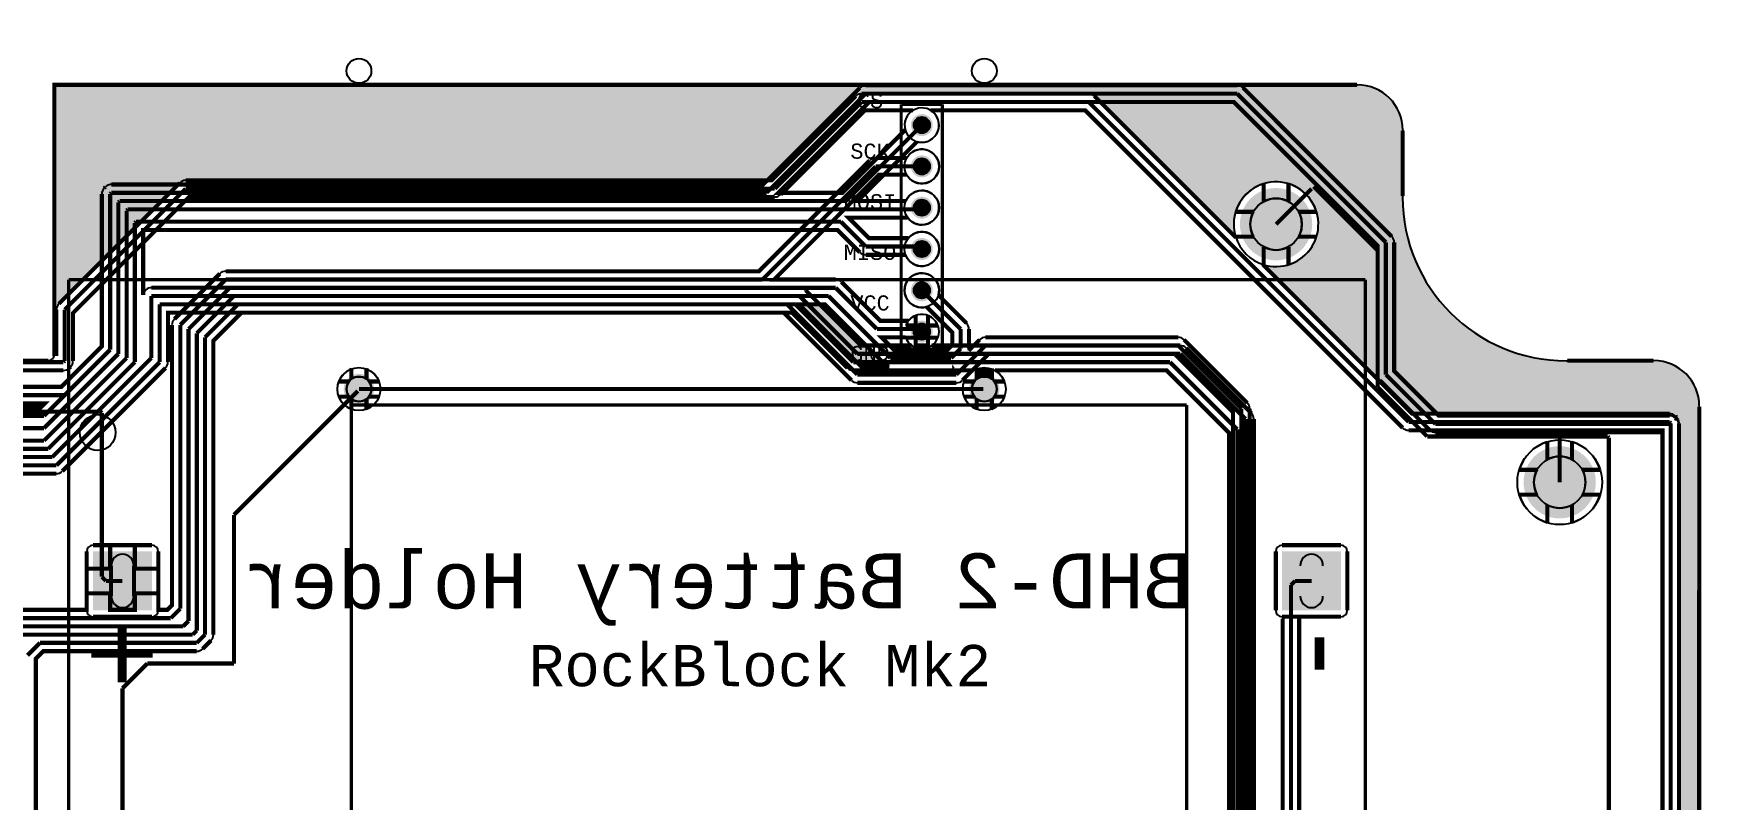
# Model space of a CAD drawing. Extents: x -3564 to 3564, y -2067 to 2176.
# Drawn here: x -486 to 3564, y 321 to 2176 of the extents above; entities that cross this region are included whole.
import ezdxf
from ezdxf.enums import TextEntityAlignment as Align

# ---------------------------------------------------------------- set-up
doc = ezdxf.new("R2010")
doc.units = 0
for name, color, linetype in [('BOARD_OUTLINE', 2, 'CONTINUOUS'), ('COPPER_BOTTOM', 1, 'CONTINUOUS'), ('COPPER_TOP', 3, 'CONTINUOUS'), ('DRILL', 255, 'CONTINUOUS'), ('SILKSCREEN_BOTTOM', 6, 'CONTINUOUS'), ('SILKSCREEN_TOP', 4, 'CONTINUOUS')]:
    doc.layers.add(name, color=color, linetype=linetype)
doc.styles.add('MONOTxtStyle', font='monotxt')
doc.styles.add('MONOTxtStyle_M', font='monotxt')

msp = doc.modelspace()

# ---------------------------------------------------------------- hatches: boundary and pattern name
at = {"layer": 'COPPER_BOTTOM'}
h = msp.add_hatch(color=256, dxfattribs=at)
edge = h.paths.add_edge_path()
edge.add_arc((1666, 1954), 26.685039, 0, 360)
edge = h.paths.add_edge_path()
edge.add_arc((1666, 1954), 19.685039, 0, 360)
h = msp.add_hatch(color=256, dxfattribs=at)
edge = h.paths.add_edge_path()
edge.add_arc((1666, 1854), 26.685039, 0, 360)
edge = h.paths.add_edge_path()
edge.add_arc((1666, 1854), 19.685039, 0, 360)
h = msp.add_hatch(color=256, dxfattribs=at)
edge = h.paths.add_edge_path()
edge.add_arc((2524, 1714), 87.5, 0, 360)
edge = h.paths.add_edge_path()
edge.add_arc((2524, 1714), 62.5, 0, 360)
h = msp.add_hatch(color=256, dxfattribs=at)
edge = h.paths.add_edge_path()
edge.add_arc((1666, 1754), 26.685039, 0, 360)
edge = h.paths.add_edge_path()
edge.add_arc((1666, 1754), 19.685039, 0, 360)
h = msp.add_hatch(color=256, dxfattribs=at)
edge = h.paths.add_edge_path()
edge.add_arc((1666, 1654), 26.685039, 0, 360)
edge = h.paths.add_edge_path()
edge.add_arc((1666, 1654), 19.685039, 0, 360)
h = msp.add_hatch(color=256, dxfattribs=at)
edge = h.paths.add_edge_path()
edge.add_arc((1666, 1554), 26.685039, 0, 360)
edge = h.paths.add_edge_path()
edge.add_arc((1666, 1554), 19.685039, 0, 360)
h = msp.add_hatch(color=256, dxfattribs=at)
edge = h.paths.add_edge_path()
edge.add_arc((1666, 1454), 26.685039, 0, 360)
edge = h.paths.add_edge_path()
edge.add_arc((1666, 1454), 19.685039, 0, 360)
h = msp.add_hatch(color=256, dxfattribs=at)
edge = h.paths.add_edge_path()
edge.add_arc((302.7, 1314.75), 37, 0, 360)
edge = h.paths.add_edge_path()
edge.add_arc((302.7, 1314.75), 30, 0, 360)
h = msp.add_hatch(color=256, dxfattribs=at)
edge = h.paths.add_edge_path()
edge.add_arc((1817.3, 1314.75), 37, 0, 360)
edge = h.paths.add_edge_path()
edge.add_arc((1817.3, 1314.75), 30, 0, 360)
h = msp.add_hatch(color=1, dxfattribs=at)
edge = h.paths.add_edge_path()
edge.add_line((1835.739685, 1338.413855), (1835.739685, 1359.903268))
edge.add_line((1835.739685, 1359.903268), (1798.860315, 1359.903268))
edge.add_line((1798.860315, 1359.903268), (1798.860315, 1338.413855))
edge.add_arc((1817.3, 1314.75), 30, 52.073059, 127.926941, ccw=False)
h = msp.add_hatch(color=256, dxfattribs=at)
edge = h.paths.add_edge_path()
edge.add_arc((3211, 1089), 87.5, 0, 360)
edge = h.paths.add_edge_path()
edge.add_arc((3211, 1089), 62.5, 0, 360)
h = msp.add_hatch(color=256, dxfattribs=at)
h.paths.add_polyline_path([(-198.5, 778.5), (-341.5, 778.5), (-341.5, 921.5), (-198.5, 921.5)])
edge = h.paths.add_edge_path()
edge.add_arc((-270, 850), 27.5, 0, 360)
h = msp.add_hatch(color=256, dxfattribs=at)
h.paths.add_polyline_path([(2538.5, 921.5), (2681.5, 921.5), (2681.5, 778.5), (2538.5, 778.5)])
edge = h.paths.add_edge_path()
edge.add_arc((2610, 850), 27.5, 0, 360)
at = {"layer": 'COPPER_TOP'}
h = msp.add_hatch(color=3, dxfattribs=at)
edge = h.paths.add_edge_path()
edge.add_line((-131.305429, 1814.186863), (-247.84976, 1697.642531))
edge.add_line((-247.84976, 1697.642531), (-247.849784, 1697.642508))
edge.add_line((-247.849784, 1697.642508), (-424.186863, 1521.305429))
edge.add_arc((-410, 1507.07126), 20.096732, 134.904632, 180)
edge.add_line((-430.096732, 1507.07126), (-430.096732, 1400.096732))
edge.add_line((-430.096732, 1400.096732), (-434.927441, 1400.096732))
edge.add_line((-434.927441, 1400.096732), (-434.927441, 2051.693504))
edge.add_line((-434.927441, 2051.693504), (2719.689889, 2051.693504))
edge.add_arc((2720.873701, 2066.766063), 15.118976, 265.509159, 270)
edge.add_arc((2720.873701, 1941.766063), 109.881024, 0, 90, ccw=False)
edge.add_arc((2845.873701, 1941.766063), 15.118976, 180, 184.487028)
edge.add_line((2830.801063, 1940.583254), (2830.801063, 1782.372513))
edge.add_arc((2845.873661, 1779.402638), 15.362402, 168.853341, 180)
edge.add_arc((3226.607598, 1779.402638), 396.096339, 180, 270)
edge.add_arc((3226.607598, 1398.668701), 15.362402, 270, 281.148178)
edge.add_line((3229.577873, 1383.596181), (3438.08175, 1383.596181))
edge.add_arc((3439.266063, 1398.668701), 15.118976, 265.507254, 270)
edge.add_arc((3439.266063, 1273.668701), 109.881024, 0, 90, ccw=False)
edge.add_arc((3564.266063, 1273.668701), 15.118976, 180, 184.456752)
edge.add_line((3549.192802, 1272.493857), (3548.927404, 800.008464))
edge.add_arc((3563.999961, 799.999998), 15.072559, 179.967817, 180.13094)
edge.add_line((3548.927441, 799.965552), (3548.927441, 15.072559))
edge.add_line((3548.927441, 15.072559), (2896, 15.072559))
edge.add_arc((2896, 0), 15.072559, 90, 180)
edge.add_line((2880.927441, 0), (2880.927441, -789.57873))
edge.add_line((2880.927441, -789.57873), (2868.632165, -777.2846))
edge.add_line((2868.632165, -777.2846), (2868.632165, -468.32435))
edge.add_line((2868.632165, -468.32435), (2872.717004, -464.239559))
edge.add_arc((2858.535551, -450), 20.096732, 314.882861, 338.106647)
edge.add_arc((2860, -447.07126), 20.096732, 328.760786, 0)
edge.add_line((2880.096732, -447.07126), (2880.096732, 48.746831))
edge.add_line((2880.096732, 48.746831), (2901.253068, 69.903268))
edge.add_line((2901.253068, 69.903268), (3020, 69.903268))
edge.add_arc((3020, 90), 20.096732, 270, 274.178847)
edge.add_arc((3022.928898, 90), 20.096732, 265.821153, 270)
edge.add_line((3022.928898, 69.903268), (3477.047441, 69.903268))
edge.add_arc((3477.071049, 89.999986), 20.096732, 269.932692, 284.59993)
edge.add_arc((3477.071102, 90), 20.096732, 284.599773, 315.095368)
edge.add_line((3491.305271, 75.813137), (3494.186863, 78.694729))
edge.add_arc((3480, 92.928898), 20.096732, 314.904632, 0)
edge.add_line((3500.096732, 92.928898), (3500.096732, 1232.071102))
edge.add_arc((3480, 1232.071102), 20.096732, 0, 45.095368)
edge.add_line((3494.186863, 1246.305271), (3491.305271, 1249.186863))
edge.add_arc((3477.071102, 1235), 20.096732, 44.904632, 90)
edge.add_line((3477.071102, 1255.096732), (2853.3243, 1255.096732))
edge.add_line((2853.3243, 1255.096732), (2491.698172, 1616.72286))
edge.add_arc((2524, 1714), 102.5, 251.630747, 198.369253)
edge.add_line((2426.72286, 1681.698172), (2410.778524, 1697.642508))
edge.add_line((2410.778524, 1697.642508), (2410.7785, 1697.642531))
edge.add_line((2410.7785, 1697.642531), (2089.906311, 2018.514721))
edge.add_line((2089.906311, 2018.514721), (2089.906287, 2018.514745))
edge.add_line((2089.906287, 2018.514745), (2084.234169, 2024.186863))
edge.add_arc((2070, 2010), 20.096732, 44.904632, 89.504336)
edge.add_arc((2069.99996, 2010), 20.096732, 89.504223, 90.010595)
edge.add_line((2069.996244, 2030.096732), (1520, 2030.096732))
edge.add_arc((1520, 2010), 20.096732, 90, 106.043852)
edge.add_arc((1519.999945, 2009.999984), 20.096732, 106.043688, 135)
edge.add_line((1505.789409, 2024.21052), (1301.675622, 1820.096732))
edge.add_line((1301.675622, 1820.096732), (-117.07126, 1820.096732))
edge.add_arc((-117.07126, 1800), 20.096732, 90, 135.095368)
h = msp.add_hatch(color=256, dxfattribs=at)
edge = h.paths.add_edge_path()
edge.add_arc((1666, 1954), 26.685039, 0, 360)
edge = h.paths.add_edge_path()
edge.add_arc((1666, 1954), 19.685039, 0, 360)
h = msp.add_hatch(color=256, dxfattribs=at)
edge = h.paths.add_edge_path()
edge.add_arc((1666, 1854), 26.685039, 0, 360)
edge = h.paths.add_edge_path()
edge.add_arc((1666, 1854), 19.685039, 0, 360)
h = msp.add_hatch(color=256, dxfattribs=at)
edge = h.paths.add_edge_path()
edge.add_arc((2524, 1714), 87.5, 0, 360)
edge = h.paths.add_edge_path()
edge.add_arc((2524, 1714), 62.5, 0, 360)
h = msp.add_hatch(color=256, dxfattribs=at)
edge = h.paths.add_edge_path()
edge.add_arc((1666, 1754), 26.685039, 0, 360)
edge = h.paths.add_edge_path()
edge.add_arc((1666, 1754), 19.685039, 0, 360)
h = msp.add_hatch(color=256, dxfattribs=at)
edge = h.paths.add_edge_path()
edge.add_arc((1666, 1654), 26.685039, 0, 360)
edge = h.paths.add_edge_path()
edge.add_arc((1666, 1654), 19.685039, 0, 360)
h = msp.add_hatch(color=256, dxfattribs=at)
edge = h.paths.add_edge_path()
edge.add_arc((1666, 1554), 26.685039, 0, 360)
edge = h.paths.add_edge_path()
edge.add_arc((1666, 1554), 19.685039, 0, 360)
h = msp.add_hatch(color=3, dxfattribs=at)
edge = h.paths.add_edge_path()
edge.add_arc((1589.999965, 1389.999995), 20.096732, 225, 262.043359, ccw=False)
edge.add_line((1575.78943, 1375.78946), (1431.675622, 1519.903268))
edge.add_line((1431.675622, 1519.903268), (1368.517764, 1519.903268))
edge.add_line((1368.517764, 1519.903268), (1518.3243, 1370.096732))
edge.add_line((1518.3243, 1370.096732), (1587.218102, 1370.096732))
h = msp.add_hatch(color=256, dxfattribs=at)
edge = h.paths.add_edge_path()
edge.add_arc((1666, 1454), 26.685039, 0, 360)
edge = h.paths.add_edge_path()
edge.add_arc((1666, 1454), 19.685039, 0, 360)
h = msp.add_hatch(color=256, dxfattribs=at)
edge = h.paths.add_edge_path()
edge.add_arc((302.7, 1314.75), 37, 0, 360)
edge = h.paths.add_edge_path()
edge.add_arc((302.7, 1314.75), 30, 0, 360)
h = msp.add_hatch(color=3, dxfattribs=at)
edge = h.paths.add_edge_path()
edge.add_arc((1737.071102, 1390), 20.096732, 277.956547, 284.576999, ccw=False)
edge.add_line((1739.852933, 1370.096732), (1741.675622, 1370.096732))
edge.add_line((1741.675622, 1370.096732), (1742.129065, 1370.550176))
h = msp.add_hatch(color=256, dxfattribs=at)
edge = h.paths.add_edge_path()
edge.add_arc((1817.3, 1314.75), 37, 0, 360)
edge = h.paths.add_edge_path()
edge.add_arc((1817.3, 1314.75), 30, 0, 360)
h = msp.add_hatch(color=256, dxfattribs=at)
edge = h.paths.add_edge_path()
edge.add_arc((3211, 1089), 87.5, 0, 360)
edge = h.paths.add_edge_path()
edge.add_arc((3211, 1089), 62.5, 0, 360)
h = msp.add_hatch(color=256, dxfattribs=at)
h.paths.add_polyline_path([(-198.5, 778.5), (-341.5, 778.5), (-341.5, 921.5), (-198.5, 921.5)])
edge = h.paths.add_edge_path()
edge.add_arc((-270, 850), 27.5, 0, 360)
h = msp.add_hatch(color=256, dxfattribs=at)
h.paths.add_polyline_path([(2538.5, 921.5), (2681.5, 921.5), (2681.5, 778.5), (2538.5, 778.5)])
edge = h.paths.add_edge_path()
edge.add_arc((2610, 850), 27.5, 0, 360)
at = {"layer": 'DRILL'}
h = msp.add_hatch(color=255, dxfattribs=at)
edge = h.paths.add_edge_path()
edge.add_arc((1666, 1954), 19.685039, 0, 360)
h = msp.add_hatch(color=255, dxfattribs=at)
edge = h.paths.add_edge_path()
edge.add_arc((1666, 1854), 19.685039, 0, 360)
h = msp.add_hatch(color=255, dxfattribs=at)
edge = h.paths.add_edge_path()
edge.add_arc((1666, 1754), 19.685039, 0, 360)
h = msp.add_hatch(color=255, dxfattribs=at)
edge = h.paths.add_edge_path()
edge.add_arc((2524, 1714), 62.5, 0, 360)
h = msp.add_hatch(color=255, dxfattribs=at)
edge = h.paths.add_edge_path()
edge.add_arc((1666, 1654), 19.685039, 0, 360)
h = msp.add_hatch(color=255, dxfattribs=at)
edge = h.paths.add_edge_path()
edge.add_arc((1666, 1554), 19.685039, 0, 360)
h = msp.add_hatch(color=255, dxfattribs=at)
edge = h.paths.add_edge_path()
edge.add_arc((1666, 1454), 19.685039, 0, 360)
h = msp.add_hatch(color=255, dxfattribs=at)
edge = h.paths.add_edge_path()
edge.add_arc((302.7, 1314.75), 30, 0, 360)
h = msp.add_hatch(color=255, dxfattribs=at)
edge = h.paths.add_edge_path()
edge.add_arc((1817.3, 1314.75), 30, 0, 360)
h = msp.add_hatch(color=255, dxfattribs=at)
edge = h.paths.add_edge_path()
edge.add_arc((3211, 1089), 62.5, 0, 360)
h = msp.add_hatch(color=255, dxfattribs=at)
edge = h.paths.add_edge_path()
edge.add_line((-297.5, 887), (-297.5, 813))
edge.add_arc((-270, 813), 27.5, 180, 270)
edge.add_arc((-270, 813), 27.5, 270, 0)
edge.add_line((-242.5, 813), (-242.5, 887))
edge.add_arc((-270, 887), 27.5, 0, 90)
edge.add_arc((-270, 887), 27.5, 90, 180)
h = msp.add_hatch(color=255, dxfattribs=at)
edge = h.paths.add_edge_path()
edge.add_line((2582.5, 887), (2582.5, 813))
edge.add_arc((2610, 813), 27.5, 180, 270)
edge.add_arc((2610, 813), 27.5, 270, 0)
edge.add_line((2637.5, 813), (2637.5, 887))
edge.add_arc((2610, 887), 27.5, 0, 90)
edge.add_arc((2610, 887), 27.5, 90, 180)

# ---------------------------------------------------------------- linework, layer by layer
at = {"layer": 'BOARD_OUTLINE', "color": 2, "const_width": 0.000039}
for points in [[(-450, 1398.66874), (-450, 2066.766063)], [(-450, 2066.766063), (0, 2066.766063)], [(2720.873701, 2066.766063), (0, 2066.766063)], [(2731.76815, 2066.290394), (2720.873701, 2066.766063)], [(2720.873701, 2066.766063), (2720.873701, 2066.766063)], [(2742.579685, 2064.867008), (2731.76815, 2066.290394)], [(2753.226063, 2062.506772), (2742.579685, 2064.867008)], [(2763.626181, 2059.227638), (2753.226063, 2062.506772)], [(2773.700945, 2055.054528), (2763.626181, 2059.227638)], [(2783.373701, 2050.019213), (2773.700945, 2055.054528)], [(2792.570748, 2044.160039), (2783.373701, 2050.019213)], [(2801.222126, 2037.521614), (2792.570748, 2044.160039)], [(2809.262047, 2030.154409), (2801.222126, 2037.521614)], [(2816.629252, 2022.114488), (2809.262047, 2030.154409)], [(2823.267677, 2013.46311), (2816.629252, 2022.114488)], [(2829.12685, 2004.266063), (2823.267677, 2013.46311)], [(2834.162165, 1994.593307), (2829.12685, 2004.266063)], [(2838.335276, 1984.518543), (2834.162165, 1994.593307)], [(2841.614409, 1974.118425), (2838.335276, 1984.518543)], [(2843.974646, 1963.472047), (2841.614409, 1974.118425)], [(2845.398031, 1952.660512), (2843.974646, 1963.472047)], [(2845.873701, 1941.766063), (2845.398031, 1952.660512)], [(2845.873622, 1779.402677), (2845.873622, 1941.766063)], [(2845.873661, 1779.402638), (2847.322441, 1746.219488)], [(2847.322441, 1746.219488), (2851.657835, 1713.288858)], [(2851.657835, 1713.288858), (2858.84685, 1680.861417)], [(2858.84685, 1680.861417), (2868.834724, 1649.183937)], [(2868.834724, 1649.183937), (2881.545433, 1618.49752)], [(2881.545433, 1618.49752), (2896.882323, 1589.035669)], [(2896.882323, 1589.035669), (2914.728583, 1561.022598)], [(2914.728583, 1561.022598), (2934.948465, 1534.671575)], [(2934.948465, 1534.671575), (2957.388031, 1510.183071)], [(2957.388031, 1510.183071), (2981.876535, 1487.743504)], [(2981.876535, 1487.743504), (3008.227559, 1467.523622)], [(3008.227559, 1467.523622), (3036.240591, 1449.677362)], [(3036.240591, 1449.677362), (3065.70248, 1434.340472)], [(3065.70248, 1434.340472), (3096.388898, 1421.629764)], [(3096.388898, 1421.629764), (3128.066378, 1411.64189)], [(-1250, 1398.66874), (-450, 1398.66874)], [(3128.066378, 1411.64189), (3160.493819, 1404.452874)], [(3160.493819, 1404.452874), (3193.424449, 1400.11748)], [(3193.424449, 1400.11748), (3226.607559, 1398.668701)], [(3226.607559, 1398.668701), (3226.607598, 1398.668701)], [(3439.266024, 1398.66874), (3226.607677, 1398.66874)], [(3450.160512, 1398.193031), (3439.266063, 1398.668701)], [(3439.266063, 1398.668701), (3439.266063, 1398.668701)], [(3460.972047, 1396.769646), (3450.160512, 1398.193031)], [(3471.618425, 1394.409409), (3460.972047, 1396.769646)], [(3482.018543, 1391.130276), (3471.618425, 1394.409409)], [(3492.093307, 1386.957165), (3482.018543, 1391.130276)], [(3501.766063, 1381.92185), (3492.093307, 1386.957165)], [(3510.96311, 1376.062677), (3501.766063, 1381.92185)], [(3519.614488, 1369.424252), (3510.96311, 1376.062677)], [(3527.654409, 1362.057047), (3519.614488, 1369.424252)], [(3535.021614, 1354.017126), (3527.654409, 1362.057047)], [(3541.660039, 1345.365748), (3535.021614, 1354.017126)], [(3547.519213, 1336.168701), (3541.660039, 1345.365748)], [(3552.554528, 1326.495945), (3547.519213, 1336.168701)], [(3556.727638, 1316.421181), (3552.554528, 1326.495945)], [(3560.006772, 1306.021063), (3556.727638, 1316.421181)], [(3562.367008, 1295.374685), (3560.006772, 1306.021063)], [(3563.790394, 1284.56315), (3562.367008, 1295.374685)], [(3564.266063, 1273.668701), (3563.790394, 1284.56315)], [(3564, 800), (3564.266063, 1273.668701)], [(3564, 400), (3564, 800)], [(3564, 400), (3564, 0)]]:
    msp.add_lwpolyline(points, dxfattribs=at)
at = {"layer": 'COPPER_BOTTOM', "color": 1, "const_width": 10}
for points in [[(2719.689889, 2051.693504), (-434.927441, 2051.693504), (-434.927441, 1398.66874)], [(-297.047441, 1810.096732), (1281.675622, 1810.096732), (1515.789427, 2044.210537)], [(1290, 1790), (1530, 2030)], [(1530, 2030), (2430, 2030)], [(1530.008284, 2050.096732), (2430, 2050.096732)], [(2430, 2030), (2790, 1670)], [(2444.234169, 2044.186863), (2790.778501, 1697.642531), (2804.186863, 1684.234169)], [(2769.903268, 1350.032507), (2769.903268, 1661.675622), (2733.936358, 1697.642531), (2421.675622, 2009.903268), (1538.3243, 2009.903268), (1318.517764, 1790.096732), (1473.675622, 1790.096732), (1625.965398, 1942.386509)], [(1482, 1770), (1666, 1954)], [(2830.801063, 1782.372513), (2830.801063, 1940.583254)], [(1654.386448, 1913.965416), (1510.517764, 1770.096732), (1627.548242, 1770.096732)], [(-684.392827, 1320.096732), (-418.3243, 1320.096732), (-320.096732, 1418.3243), (-320.096732, 1787.071102)], [(-314.186863, 1801.305271), (-311.305271, 1804.186863)], [(-297.071102, 1790), (-300, 1787.071102)], [(-300, 1787.071102), (-300, 1410)], [(-297.071102, 1790), (1290, 1790)], [(2494, 1812.011479), (2494, 1768.82928)], [(2524, 1714), (2610, 1800)], [(2554, 1768.82928), (2554, 1812.011479)], [(2615, 1805), (2770, 1650)], [(-277.071102, 1770), (-280, 1767.071102)], [(-280, 1400), (-280, 1767.071102)], [(-277.071102, 1770), (1482, 1770)], [(-257.071102, 1750), (-260, 1747.071102)], [(-260, 1390), (-260, 1747.071102)], [(-257.071102, 1750), (1550, 1750)], [(1550, 1750), (1662, 1750)], [(1662, 1750), (1666, 1754)], [(2469.17072, 1744), (2425.988521, 1744)], [(2622.011479, 1744), (2578.82928, 1744)], [(-237.071102, 1720), (-240, 1717.071102)], [(-240, 1380), (-240, 1717.071102)], [(-237.071102, 1720), (1470, 1720)], [(1515.789432, 1645.789457), (1461.675622, 1699.903268), (-219.903268, 1699.903268), (-219.903268, 1542.781831)], [(1470, 1720), (1530, 1660)], [(1631.985444, 1729.903268), (1488.517764, 1729.903268), (1538.3243, 1680.096732), (1633.494569, 1680.096732)], [(1530, 1660), (1652, 1660)], [(1652, 1660), (1662, 1650)], [(2425.988521, 1684), (2469.17072, 1684)], [(2494, 1659.17072), (2494, 1615.988521)], [(2554, 1615.988521), (2554, 1659.17072)], [(2578.82928, 1684), (2622.011479, 1684)], [(2790, 1670), (2790, 1350)], [(2810.096732, 1670), (2810.096732, 1358.3243), (2918.3243, 1250.096732), (3477.071102, 1250.096732)], [(1626.77087, 1639.903268), (1530.017203, 1639.903268)], [(2770, 1650), (2770, 1320)], [(-200, 1560.096732), (1370, 1560.096732)], [(-200, 1390), (-200, 1540)], [(-200, 1540), (1370, 1540)], [(1370, 1540), (1510, 1400)], [(1384.234169, 1554.186863), (1518.3243, 1420.096732), (1641.746939, 1420.096732)], [(-180, 1380), (-180, 1520)], [(-180, 1520), (1360, 1520)], [(1485.789433, 1365.789456), (1351.675622, 1499.903268), (-159.903268, 1499.903268), (-159.903268, 1380.038917)], [(1360, 1520), (1500, 1380)], [(1651.21811, 1492.976124), (1651.21811, 1468.78189), (1627.023876, 1468.78189)], [(1704.976124, 1468.78189), (1680.78189, 1468.78189), (1680.78189, 1492.976124)], [(1627.023876, 1439.21811), (1651.21811, 1439.21811), (1651.21811, 1420.096732), (1680.78189, 1420.096732), (1680.78189, 1439.21811), (1704.976124, 1439.21811)], [(1690.253061, 1420.096732), (2292.07126, 1420.096732)], [(2306.315207, 1414.177046), (2325.246112, 1395.24614)], [(-450, 1383.596181), (-1250, 1383.596181)], [(-460, 1250), (-300, 1410)], [(-460, 1220), (-280, 1400)], [(-260, 1390), (-460, 1190)], [(-450, 1170), (-240, 1380)], [(-440, 1150), (-200, 1390)], [(-430, 1130), (-180, 1380)], [(1500, 1380), (2267.07126, 1380)], [(1510, 1400), (2292.07126, 1400)], [(2267.07126, 1380), (2282.07126, 1365)], [(2292.07126, 1400), (2311.03563, 1381.03563)], [(2311.03563, 1381.03563), (2450, 1242.071102)], [(2325.246134, 1395.246119), (2464.177054, 1256.315041)], [(3438.08175, 1383.596181), (3229.577873, 1383.596181)], [(-165.789427, 1365.789463), (-415.789451, 1115.789438)], [(279.036145, 1333.189685), (254.079243, 1333.189685)], [(284.260315, 1363.370757), (284.260315, 1338.413855)], [(321.139685, 1338.413855), (321.139685, 1363.370757)], [(351.320757, 1333.189685), (326.363855, 1333.189685)], [(1791.508869, 1359.903268), (1500.017861, 1359.903268)], [(1793.636145, 1333.189685), (1768.679243, 1333.189685)], [(1835.739685, 1338.413855), (1835.739685, 1359.903268), (1798.860315, 1359.903268), (1798.860315, 1338.413855)], [(1865.920757, 1333.189685), (1840.963855, 1333.189685)], [(2267.860606, 1350.789544), (2258.746881, 1359.903268), (1843.091131, 1359.903268)], [(2220.810341, -191.319729), (2409.903268, -2.226803), (2409.903268, 1208.74673), (2267.860687, 1350.789462)], [(2282.07126, 1365), (2430, 1217.071102)], [(2895.78944, 1215.78945), (2775.789438, 1335.789451)], [(2790, 1350), (2910, 1230)], [(-700, 1300), (-410, 1300)], [(0, 1010), (300, 1310)], [(254.079243, 1296.310315), (279.036145, 1296.310315)], [(284.260315, 1291.086145), (284.260315, 1266.129243)], [(302.7, 1314.75), (1814.75, 1314.75)], [(321.139685, 1266.129243), (321.139685, 1291.086145)], [(326.363855, 1296.310315), (351.320757, 1296.310315)], [(1768.679243, 1296.310315), (1793.636145, 1296.310315)], [(1798.860315, 1291.086145), (1798.860315, 1266.129243)], [(1835.739685, 1266.129243), (1835.739685, 1291.086145)], [(1840.963855, 1296.310315), (1865.920757, 1296.310315)], [(2770, 1320), (2890, 1200)], [(-810.103805, 1270.096732), (-468.3243, 1270.096732), (-458.517764, 1279.903268), (-699.973335, 1279.903268)], [(3548.927404, 800.008464), (3549.192802, 1272.493857)], [(-1327.095276, 1250), (-460, 1250)], [(-1317.070866, 1220), (-460, 1220)], [(2430, 1217.071102), (2430, -10.551181)], [(2450, 1242.071102), (2450, -490)], [(2470.096732, 1242.071102), (2470.096732, -490)], [(2910, 1230), (3477.071102, 1230)], [(3477.071102, 1230), (3480, 1227.071102)], [(3480, 1227.071102), (3480, 92.928898)], [(3491.305271, 1244.186863), (3494.186863, 1241.305271)], [(3500.096732, 1227.071102), (3500.096732, 92.928898)], [(-1310, 1190), (-460, 1190)], [(-1297.06811, 1170), (-450, 1170)], [(2890, 1200), (3327.071102, 1200)], [(2892.92874, 110.096732), (3459.903268, 110.096732), (3459.903268, 1209.903268), (2910.024349, 1209.903268)], [(3181, 1187.011479), (3181, 1143.82928)], [(3211, 1089), (3211, 1199)], [(3241, 1143.82928), (3241, 1187.011479)], [(3330, 1197.071102), (3327.071102, 1200)], [(3330, 132.928898), (3330, 1197.071102)], [(-1050, 1150), (-440, 1150)], [(-430, 1130), (-1020, 1130)], [(-430.032409, 1109.903268), (-1011.675622, 1109.903268), (-1019.903268, 1101.675622), (-1019.903268, 568.324378), (-993.254643, 541.675754)], [(3156.17072, 1119), (3112.988521, 1119)], [(3309.011479, 1119), (3265.82928, 1119)], [(3112.988521, 1059), (3156.17072, 1059)], [(3265.82928, 1059), (3309.011479, 1059)], [(0, 650), (0, 1010)], [(3181, 1034.17072), (3181, 990.988521)], [(3241, 990.988521), (3241, 1034.17072)], [(-341.5, 936.572559), (-198.5, 936.572559)], [(2538.5, 936.572559), (2681.5, 936.572559)], [(-356.572559, 778.5), (-356.572559, 921.5)], [(-183.427441, 921.5), (-183.427441, 778.5)], [(2523.427441, 778.5), (2523.427441, 921.5)], [(2696.572559, 921.5), (2696.572559, 778.5)], [(2896, 15.072559), (3548.927441, 15.072559), (3548.927441, 799.965552)], [(-198.5, 763.427441), (-341.5, 763.427441)], [(2681.5, 763.427441), (2538.5, 763.427441)], [(-270, 590), (-210, 650)], [(-210, 650), (0, 650)], [(-270, -620), (-270, 590)]]:
    msp.add_lwpolyline(points, dxfattribs=at)
at = {"layer": 'COPPER_BOTTOM', "color": 1}
for centre, radius in [((1666, 1854), 41.685039), ((1666, 1554), 41.685039), ((1666, 1454), 19.685039)]:
    msp.add_circle(centre, radius, dxfattribs=at)
for centre, radius, start, end in [((1529.999962, 2030.000002), 20.096732, 89.976275, 135), ((2430, 2030), 20.096732, 44.904632, 90), ((2720.873701, 2066.766063), 15.118976, 265.509159, 270), ((2720.873701, 1941.766063), 109.881024, 0, 90), ((1666, 1954), 41.685039, 253.823191, 196.176722), ((2845.873701, 1941.766063), 15.118976, 180, 184.487028), ((-300, 1787.071102), 20.096732, 134.904632, 180), ((-297.071102, 1790), 20.096732, 104.599773, 135.095368), ((-297.071049, 1790.000014), 20.096732, 89.932692, 104.59993), ((1666, 1754), 41.685039, 215.314678, 157.284767), ((2524, 1714), 102.5, 107.018647, 162.981353), ((2524, 1714), 102.5, 17.018647, 72.981353), ((2845.873661, 1779.402638), 15.362402, 168.853341, 180), ((2524, 1714), 62.5, 151.314598, 208.685402), ((2524, 1714), 62.5, 61.314598, 118.685402), ((2524, 1714), 62.5, 331.314598, 28.685402), ((3226.607598, 1779.402638), 396.096339, 180, 270), ((1666, 1654), 41.685039, 199.765569, 141.241033), ((2524, 1714), 102.5, 197.018647, 252.981353), ((2524, 1714), 102.5, 287.018647, 342.981353), ((2790, 1670), 20.096732, 0, 45.095368), ((1529.999968, 1659.999993), 20.096732, 225, 270.049137), ((2524, 1714), 62.5, 241.314598, 298.685402), ((-200, 1540), 20.096732, 90, 172.043453), ((1370, 1540), 20.096732, 44.904632, 90), ((1666, 1454), 41.685039, 110.769482, 159.230518), ((1666, 1454), 41.685039, 20.769482, 69.230518), ((1666, 1454), 41.685039, 200.769482, 234.421564), ((1666, 1454), 41.685039, 305.578436, 339.230518), ((2292.07126, 1400), 20.096732, 44.86513, 90), ((-450, 1398.66874), 15.072559, 270, 0), ((-179.999962, 1379.999998), 20.096732, 315, 0.110958), ((2311.035576, 1381.035605), 20.096732, 44.999927, 45), ((2311.03559, 1381.035591), 20.096732, 44.999968, 44.999981), ((3226.607598, 1398.668701), 15.362402, 270, 281.148178), ((3439.266063, 1398.668701), 15.118976, 265.507254, 270), ((3439.266063, 1273.668701), 109.881024, 0, 90), ((302.7, 1314.75), 52, 110.769503, 159.230497), ((302.7, 1314.75), 30, 52.073059, 127.926941), ((302.7, 1314.75), 52, 20.769503, 69.230497), ((1499.999969, 1379.999992), 20.096732, 225, 270.051011), ((1817.3, 1314.75), 52, 119.73461, 159.230497), ((1817.3, 1314.75), 30, 52.073059, 127.926941), ((1817.3, 1314.75), 52, 20.769503, 60.26539), ((2282.071231, 1364.99999), 20.096732, 224.99964, 224.99997), ((2789.999974, 1349.999987), 20.096732, 179.907284, 225), ((302.7, 1314.75), 52, 200.769503, 249.230497), ((302.7, 1314.75), 30, 142.073059, 217.926941), ((302.7, 1314.75), 52, 290.769503, 339.230497), ((302.7, 1314.75), 30, 322.073059, 37.926941), ((1817.3, 1314.75), 52, 200.769503, 249.230497), ((1817.3, 1314.75), 30, 142.073059, 217.926941), ((1817.3, 1314.75), 52, 290.769503, 339.230497), ((1817.3, 1314.75), 30, 322.073059, 37.926941), ((302.7, 1314.75), 30, 232.073059, 307.926941), ((1817.3, 1314.75), 30, 232.073059, 307.926941), ((2450, 1242.071102), 20.096732, 0, 45.134838), ((3564.266063, 1273.668701), 15.118976, 180, 184.456752), ((2909.999975, 1229.999985), 20.096732, 225, 270.06949), ((3477.071102, 1230), 20.096732, 44.904632, 90), ((3480, 1227.071102), 20.096732, 0, 45.095368), ((3211, 1089), 102.5, 107.018647, 162.981353), ((3211, 1089), 102.5, 17.018647, 72.981353), ((3211, 1089), 62.5, 61.314598, 118.685402), ((-429.999987, 1129.999974), 20.096732, 269.907564, 315), ((3211, 1089), 62.5, 151.314598, 208.685402), ((3211, 1089), 62.5, 331.314598, 28.685402), ((3211, 1089), 102.5, 197.018647, 252.981353), ((3211, 1089), 102.5, 287.018647, 342.981353), ((3211, 1089), 62.5, 241.314598, 298.685402), ((-341.5, 921.5), 15.072559, 90, 180), ((-198.5, 921.5), 15.072559, 0, 90), ((2538.5, 921.5), 15.072559, 90, 180), ((2681.5, 921.5), 15.072559, 0, 90), ((-341.5, 778.5), 15.072559, 180, 270), ((-198.5, 778.5), 15.072559, 270, 0), ((2538.5, 778.5), 15.072559, 180, 270), ((2681.5, 778.5), 15.072559, 270, 0), ((3563.999961, 799.999998), 15.072559, 179.967817, 180.13094)]:
    msp.add_arc(centre, radius, start, end, dxfattribs=at)
at = {"layer": 'COPPER_TOP', "color": 3, "const_width": 10}
for points in [[(-430.096732, 1507.07126), (-430.096732, 1400.096732), (-434.927441, 1400.096732), (-434.927441, 2051.693504), (2719.689889, 2051.693504)], [(1505.789409, 2024.21052), (1301.675622, 1820.096732), (-117.07126, 1820.096732)], [(2069.996244, 2030.096732), (1520, 2030.096732)], [(2426.72286, 1681.698172), (2410.778524, 1697.642508), (2410.7785, 1697.642531), (2089.906311, 2018.514721), (2089.906287, 2018.514745), (2084.234169, 2024.186863)], [(1520, 2010), (1310, 1800)], [(1644.819871, 1989.903268), (1528.3243, 1989.903268), (1324.234169, 1785.813137)], [(2070, 2010), (1520, 2010)], [(2830.789397, 1220.789492), (2353.936381, 1697.642508), (2353.936358, 1697.642531), (2061.675622, 1989.903268), (1687.180129, 1989.903268)], [(2845, 1235), (2070, 2010)], [(2830.801063, 1940.583254), (2830.801063, 1782.372513)], [(-20, 1600.096732), (1271.675622, 1600.096732), (1539.789443, 1868.210554)], [(1554.026857, 1874.096732), (1629.479268, 1874.096732)], [(1280, 1580), (1554, 1854)], [(1629.479268, 1833.903268), (1562.3243, 1833.903268), (1308.517764, 1580.096732), (1457.07126, 1580.096732)], [(1554, 1854), (1666, 1854)], [(-131.305429, 1814.186863), (-247.84976, 1697.642531), (-247.849784, 1697.642508), (-424.186863, 1521.305429)], [(-410, 1507.07126), (-117.07126, 1800)], [(1309.978035, 1779.903268), (-108.746881, 1779.903268), (-389.903268, 1498.746881), (-389.903268, 1382.967264)], [(-117.07126, 1800), (1310, 1800)], [(3477.071102, 1255.096732), (2853.3243, 1255.096732), (2491.698172, 1616.72286)], [(-144.210526, 1484.210545), (-34.210545, 1594.210526)], [(-130, 1470), (-20, 1580)], [(-20, 1580), (1280, 1580)], [(-110, 1460), (-10, 1560)], [(-90, 1450), (0, 1540)], [(-10, 1560), (1457.07126, 1560)], [(0, 1540), (1440, 1540)], [(1440, 1540), (1590, 1390)], [(1457.07126, 1560), (1557.07126, 1460)], [(1471.305429, 1574.186863), (1565.39556, 1480.096732), (1633.494569, 1480.096732)], [(1760, 1460), (1666, 1554)], [(1706.034584, 1542.386448), (1774.186863, 1474.234169)], [(-410, 1382.92874), (-410, 1507.07126)], [(-70, 1440), (10, 1520)], [(1495.789451, 1335.789439), (1331.675622, 1499.903268), (18.324339, 1499.903268), (-49.903268, 1431.675661), (-49.903268, 720.036166)], [(10, 1520), (1340, 1520)], [(1340, 1520), (1510, 1350)], [(1575.78943, 1375.78946), (1431.675622, 1519.903268), (1368.517764, 1519.903268), (1518.3243, 1370.096732), (1587.218102, 1370.096732)], [(1626.77087, 1439.903268), (1568.517764, 1439.903268), (1598.3243, 1410.096732), (1728.746724, 1410.096732), (1739.903268, 1421.253276), (1739.903268, 1451.675622), (1677.613491, 1513.965398)], [(-927.044583, 780.096732), (-356.572559, 780.096732), (-356.572559, 820), (-300, 820), (-300, 780.096732), (-240, 780.096732), (-240, 820), (-183.427441, 820), (-183.427441, 780.096732), (-161.25304, 780.096732), (-150.096732, 791.25304), (-150.096732, 1470)], [(-130, 1470), (-130, 782.92874)], [(-110, 752.92874), (-110, 1460)], [(1557.07126, 1460), (1660, 1460)], [(1660, 1460), (1666, 1454)], [(1760, 1412.928898), (1760, 1460)], [(1780.096732, 1460), (1780.096732, 1412.928898)], [(-90, 730), (-90, 1450)], [(-70, 720), (-70, 1440)], [(1737.071102, 1390), (1760, 1412.928898)], [(1750, 1350), (1820, 1420)], [(1779.449824, 1407.870935), (1805.789429, 1434.21054)], [(1820, 1420), (2287.07126, 1420)], [(1820.012616, 1440.096732), (2287.07126, 1440.096732)], [(2287.07126, 1420), (2440, 1267.07126)], [(2301.305429, 1434.186863), (2454.186863, 1281.305429)], [(-680, 1380), (-412.928898, 1380)], [(-412.928898, 1380), (-410, 1382.92874)], [(1590, 1390), (1737.071102, 1390)], [(2220.81035, -291.31972), (2320.008799, -192.121272), (2320.008822, -192.121248), (2419.903268, -92.226803), (2419.903268, 1258.746881), (2278.746881, 1399.903268), (1828.3243, 1399.903268), (1764.234169, 1335.813137)], [(3229.577873, 1383.596181), (3438.08175, 1383.596181)], [(-412.960834, 1359.903268), (-694.16868, 1359.903268)], [(-395.789809, 1368.71782), (-398.71873, 1365.789057)], [(1510, 1350), (1750, 1350)], [(1739.852933, 1370.096732), (1741.675622, 1370.096732), (1742.129065, 1370.550176)], [(1750, 1329.903268), (1510.032051, 1329.903268)], [(-1490, 1260), (-322.928898, 1260)], [(-320, 1257.071102), (-322.928898, 1260)], [(-320, 1257.071102), (-320, 860)], [(2440, 1267.07126), (2440, -100.551181)], [(2460.096732, 1267.07126), (2460.096732, -100.551181)], [(3549.192802, 1272.493857), (3548.927404, 800.008464)], [(2905, 1235), (2845, 1235)], [(3047.559055, 126.856575), (3040.096732, 126.856575), (3040.096732, 110.096732), (3459.903268, 110.096732), (3459.903268, 1214.903268), (2845, 1214.903268)], [(2905, 1235), (3477.071102, 1235)], [(3477.071102, 1235), (3480, 1232.071102)], [(3480, 980), (3480, 1232.071102)], [(3494.186863, 1246.305271), (3491.305271, 1249.186863)], [(3500.096732, 92.928898), (3500.096732, 1232.071102)], [(3480, 92.928898), (3480, 980)], [(-341.5, 936.572559), (-300, 936.572559), (-300, 880), (-356.572559, 880), (-356.572559, 921.5)], [(-183.427441, 921.5), (-183.427441, 880), (-240, 880), (-240, 936.572559), (-198.5, 936.572559)], [(2538.5, 936.572559), (2681.5, 936.572559)], [(-297.633031, 813), (-297.633031, 887)], [(-242.366969, 887), (-242.366969, 813)], [(2523.427441, 778.5), (2523.427441, 921.5)], [(2696.572559, 921.5), (2696.572559, 778.5)], [(-320, 860), (-310, 850)], [(-310, 850), (-270, 850)], [(2560, 840), (2570, 850)], [(2570, 850), (2610, 850)], [(2560, 840), (2560, -600)], [(-130, 782.92874), (-152.92874, 760)], [(3548.927441, 799.965552), (3548.927441, 15.072559), (2896, 15.072559)], [(-380, 760), (-927.07126, 760)], [(-122.92874, 740), (-917.07126, 740)], [(-152.92874, 760), (-380, 760)], [(-110, 752.92874), (-122.92874, 740)], [(-100, 720), (-90, 730)], [(2538.5, -533.427441), (2539.903268, -533.427441), (2539.903268, 763.427441), (2538.5, 763.427441)], [(2681.5, 763.427441), (2580.096732, 763.427441), (2580.096732, -533.427441), (2681.5, -533.427441)], [(-700, 720), (-100, 720)], [(-500, 670), (-470, 700)], [(-470, 700), (-90, 700)], [(-90, 700), (-70, 720)], [(-55.789432, 705.789458), (-75.789446, 685.789443)], [(-90.02905, 679.903268), (-461.675622, 679.903268), (-479.903268, 661.675622), (-479.903268, -220)]]:
    msp.add_lwpolyline(points, dxfattribs=at)
at = {"layer": 'COPPER_TOP', "color": 3}
for centre, radius in [((1666, 1754), 41.685039), ((1666, 1654), 41.685039), ((302.7, 1314.75), 52), ((1817.3, 1314.75), 52), ((3211, 1089), 102.5)]:
    msp.add_circle(centre, radius, dxfattribs=at)
for centre, radius, start, end in [((1519.999945, 2009.999984), 20.096732, 106.043688, 135), ((1520, 2010), 20.096732, 90, 106.043852), ((2069.99996, 2010), 20.096732, 89.504223, 90.010595), ((2070, 2010), 20.096732, 44.904632, 89.504336), ((2720.873701, 2066.766063), 15.118976, 265.509159, 270), ((2720.873701, 1941.766063), 109.881024, 0, 90), ((1666, 1954), 41.685039, 120.537292, 59.462708), ((2845.873701, 1941.766063), 15.118976, 180, 184.487028), ((1553.999979, 1854.000018), 20.096732, 89.92337, 135), ((1666, 1854), 41.685039, 208.823234, 151.176766), ((-117.07126, 1800), 20.096732, 90, 135.095368), ((1310, 1800), 20.096732, 283.105427, 315.095368), ((2524, 1714), 102.5, 251.630747, 198.369253), ((2845.873661, 1779.402638), 15.362402, 168.853341, 180), ((1309.999949, 1799.999988), 20.096732, 269.937525, 283.105577), ((3226.607598, 1779.402638), 396.096339, 180, 270), ((-20.00001, 1579.99999), 20.096732, 134.99998, 135), ((-20, 1580), 20.096732, 90, 135.000019), ((1457.07126, 1560), 20.096732, 44.904632, 90), ((1666, 1554), 41.685039, 343.823191, 286.176722), ((-410, 1507.07126), 20.096732, 134.904632, 180), ((-130, 1470), 20.096732, 134.999981, 180), ((-129.99999, 1470.00001), 20.096732, 135, 135.00002), ((1666, 1454), 41.685039, 199.765569, 141.241033), ((1760, 1460), 20.096732, 0, 45.095368), ((1819.999965, 1420.000004), 20.096732, 89.96393, 135), ((2287.07126, 1420), 20.096732, 44.904632, 90), ((-409.999963, 1382.928738), 20.096732, 314.99846, 0.109839), ((1760, 1412.928898), 20.096732, 345.423001, 0), ((3226.607598, 1398.668701), 15.362402, 270, 281.148178), ((3439.266063, 1398.668701), 15.118976, 265.507254, 270), ((3439.266063, 1273.668701), 109.881024, 0, 90), ((-412.928884, 1379.999975), 20.096732, 269.908911, 314.99846), ((1589.999965, 1389.999995), 20.096732, 225, 262.043359), ((1737.071102, 1390), 20.096732, 277.956547, 284.576999), ((1509.999986, 1349.999974), 20.096732, 225, 270.091415), ((1750, 1350), 20.096732, 270, 315.095368), ((2440, 1267.07126), 20.096732, 0, 45.095368), ((3564.266063, 1273.668701), 15.118976, 180, 184.456752), ((2844.999933, 1235.000027), 20.096732, 225, 247.647476), ((2845, 1235), 20.096732, 247.64727, 270), ((3477.071102, 1235), 20.096732, 44.904632, 90), ((3480, 1232.071102), 20.096732, 0, 45.095368), ((-341.5, 921.5), 15.072559, 90, 180), ((-198.5, 921.5), 15.072559, 0, 90), ((2538.5, 921.5), 15.072559, 90, 180), ((2681.5, 921.5), 15.072559, 0, 90), ((-270, 887), 27.633031, 90, 180), ((-270, 887), 27.633031, 0, 90), ((-270, 813), 27.633031, 180, 270), ((-270, 813), 27.633031, 270, 0), ((2538.5, 778.5), 15.072559, 180, 270), ((2681.5, 778.5), 15.072559, 270, 0), ((3563.999961, 799.999998), 15.072559, 179.967817, 180.13094), ((-69.999967, 719.999993), 20.096732, 315, 0.103128), ((-89.999982, 699.999979), 20.096732, 269.917126, 315)]:
    msp.add_arc(centre, radius, start, end, dxfattribs=at)
at = {"layer": 'DRILL', "color": 255, "const_width": 0.000039}
for points in [[(-297.5, 887), (-297.5, 813)], [(-242.5, 813), (-242.5, 887)], [(2582.5, 887), (2582.5, 813)], [(2637.5, 813), (2637.5, 887)]]:
    msp.add_lwpolyline(points, dxfattribs=at)
at = {"layer": 'DRILL', "color": 255}
for centre, radius in [((1666, 1954), 19.685039), ((1666, 1854), 19.685039), ((1666, 1754), 19.685039), ((2524, 1714), 62.5), ((1666, 1654), 19.685039), ((1666, 1554), 19.685039), ((1666, 1454), 19.685039), ((302.7, 1314.75), 30), ((1817.3, 1314.75), 30), ((3211, 1089), 62.5)]:
    msp.add_circle(centre, radius, dxfattribs=at)
for centre, start, end in [((-270, 887), 90, 180), ((-270, 887), 0, 90), ((2610, 887), 90, 180), ((2610, 887), 0, 90), ((-270, 813), 180, 270), ((-270, 813), 270, 0), ((2610, 813), 180, 270), ((2610, 813), 270, 0)]:
    msp.add_arc(centre, 27.5, start, end, dxfattribs=at)
at = {"layer": 'SILKSCREEN_BOTTOM', "color": 6, "const_width": 8}
for points in [[(-400, 120), (-400, 1580)], [(-400, 1580), (2740, 1580)], [(2740, 1580), (2740, 120)]]:
    msp.add_lwpolyline(points, dxfattribs=at)
at = {"layer": 'SILKSCREEN_BOTTOM', "color": 6}
msp.add_circle((-330, 1209.370079), 43.370079, dxfattribs=at)
at = {"layer": 'SILKSCREEN_TOP', "color": 4}
for points, const_width in [([(234.25, 2176), (234.25, 1224)], 0.000039), ([(1888.75, 2176), (234.25, 2176)], 0.000039), ([(1888.75, 1224), (1888.75, 2176)], 0.000039), ([(821.3, 1994.5), (262.3, 1994.5)], 0.000039), ([(262.3, 1994.5), (262.3, 1700)], 0.000039), ([(821.3, 1700), (821.3, 1994.5)], 0.000039), ([(1616, 2004), (1616, 1404)], 8), ([(1716, 2004), (1616, 2004)], 8), ([(1615.3, 1405.5), (1615.3, 1994.5)], 0.000039), ([(1716, 1404), (1716, 2004)], 8), ([(1715.3, 1994.5), (1715.3, 1405.5)], 0.000039), ([(262.3, 1700), (262.3, 1405.5)], 0.000039), ([(821.3, 1405.5), (821.3, 1700)], 0.000039), ([(262.3, 1405.5), (821.3, 1405.5)], 0.000039), ([(1616, 1404), (1716, 1404)], 8), ([(1715.3, 1405.5), (1615.3, 1405.5)], 0.000039), ([(284, 1276.125984), (284, -1716)], 8), ([(2307.622047, 1276.125984), (284, 1276.125984)], 8), ([(2307.622047, -1716), (2307.622047, 1276.125984)], 8), ([(234.25, 1224), (1888.75, 1224)], 0.000039)]:
    msp.add_lwpolyline(points, dxfattribs=dict(at, const_width=const_width))
for centre in [(302.7, 2085.25), (1817.3, 2085.25), (302.7, 1314.75), (1817.3, 1314.75)]:
    msp.add_circle(centre, 30.000039, dxfattribs=at)

# ---------------------------------------------------------------- texts
at = {"layer": 'SILKSCREEN_BOTTOM', "style": 'MONOTxtStyle_M', "text_generation_flag": 2, "width": 0.995556}
msp.add_text('BHD-2 Battery Holder', height=133.333333, dxfattribs=at).set_placement((1170, 850), align=Align.MIDDLE_CENTER)
for s, p in [('+', (-270, 674)), ('-', (2610, 674))]:
    msp.add_text(s, height=200, rotation=90, dxfattribs=at).set_placement(p, align=Align.MIDDLE_CENTER)
at = {"layer": 'SILKSCREEN_TOP', "style": 'MONOTxtStyle', "width": 0.995556}
msp.add_text('RockBlock Mk2', height=100, dxfattribs=at).set_placement((1274, 645), align=Align.MIDDLE_CENTER)
at = {"layer": 'SILKSCREEN_TOP', "insert": (1540.551181, 1706.850394), "char_height": 36.745407, "width": 282.204724, "attachment_point": 5, "style": 'MONOTxtStyle'}
msp.add_mtext('CS\\P\\PSCK\\P\\PMOSI\\P\\PMISO\\P\\PVCC\\P\\PGND', dxfattribs=at)

doc.saveas('drawing.dxf')
